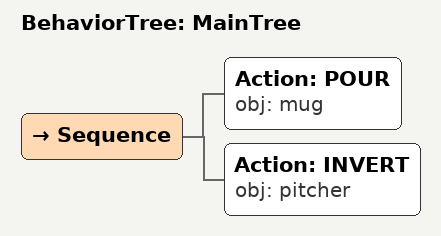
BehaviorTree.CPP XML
<root main_tree_to_execute="MainTree">
  <BehaviorTree ID="MainTree">
    <Sequence>
      <!-- Pour into mug -->
      <Action ID="POUR" obj="mug" />
      <!-- Invert pitcher -->
      <Action ID="INVERT" obj="pitcher" />
    </Sequence>
  </BehaviorTree>
</root>
